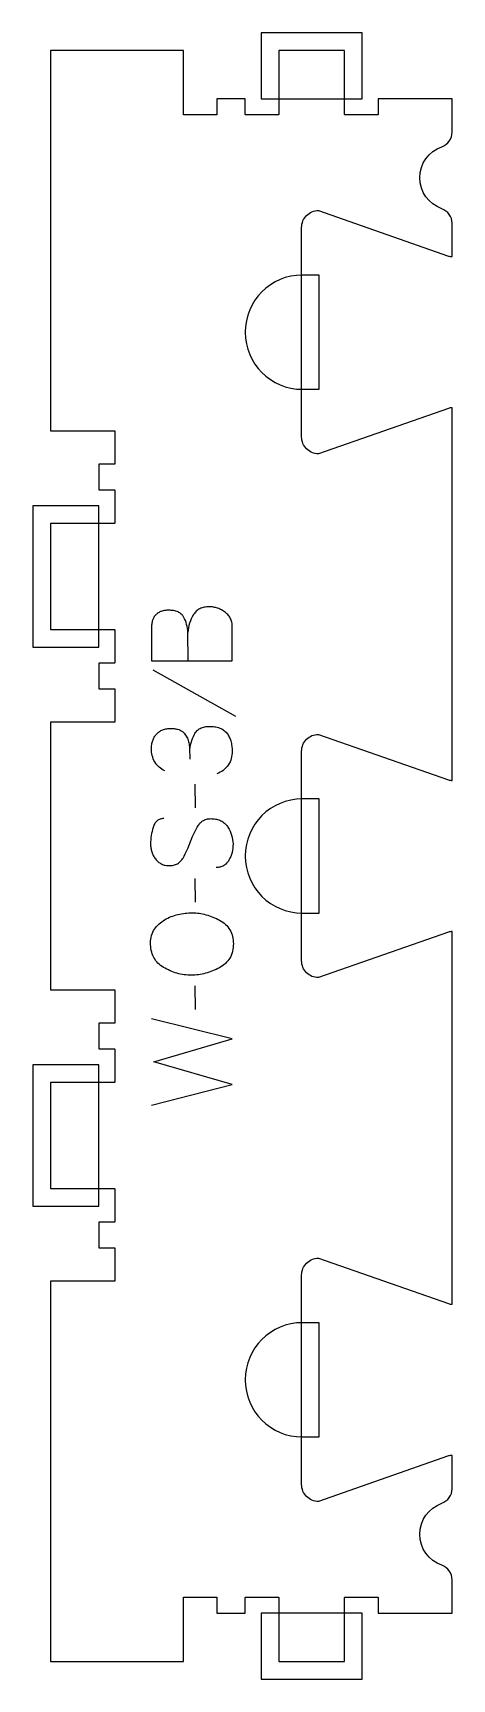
# Model space of a CAD drawing. Extents: x -6 to 150, y -6 to 606.
import ezdxf

# ---------------------------------------------------------------- set-up
doc = ezdxf.new("R2010")
doc.units = 0
for name, color, linetype in [('1_ANYTOOL_1MMDEEP_LABELS_S', 2, 'CONTINUOUS'), ('4_ANYTOOL_CUTTHROUGH_OUTSI', 5, 'CONTINUOUS'), ('5_ANYTOOL_HALF_MILL_9MM_IN', 3, 'CONTINUOUS')]:
    doc.layers.add(name, color=color, linetype=linetype)

msp = doc.modelspace()

# ---------------------------------------------------------------- linework, layer by layer
at = {"layer": '1_ANYTOOL_1MMDEEP_LABELS_S'}
for p, q in [((38.095026, 368.985704), (68.866455, 351.79999)), ((53.737883, 326.471418), (53.823597, 317.685704)), ((53.737883, 291.414275), (53.823597, 282.628561)), ((53.737883, 251.385704), (53.823597, 242.59999))]:
    msp.add_line(p, q, dxfattribs=at)
for points in [[(37.623597, 372.414275), (67.623597, 372.414275), (67.623597, 382.09999), (67.709312, 384.628561, 0.048381), (67.605396, 386.307455, 0.066146), (67.125383, 387.91249, 0.067079), (66.276713, 389.276253, 0.057042), (65.116455, 390.392847, 0.037099), (63.745214, 391.287518, 0.042913), (62.250383, 391.951775, 0.043052), (60.694736, 392.342936, 0.040094), (59.095026, 392.471418, 0.045096), (57.29841, 392.309047, 0.070597), (55.596812, 391.742847, 0.073303), (54.267773, 390.816869, 0.067093), (53.245026, 389.557133, 0.063103), (51.82008, 386.382623, 0.053716), (51.166455, 382.957133)], [(51.295026, 372.414275), (51.166455, 382.957133, 0.046847), (50.690006, 385.905835, 0.060102), (49.602169, 388.678561, 0.086388), (48.732043, 389.785263, 0.076384), (47.550383, 390.558918, 0.070405), (45.862634, 391.056387, 0.036531), (44.095026, 391.185704, 0.031885), (42.659768, 391.094083, 0.051083), (41.263776, 390.767847, 0.053001), (40.177217, 390.25956, 0.064647), (39.241455, 389.514275, 0.064346), (38.51589, 388.540984, 0.050037), (38.028062, 387.42499, 0.048317), (37.711779, 385.980433, 0.029756), (37.623597, 384.49999), (37.623597, 372.414275)], [(42.552169, 331.442847, -0.060092), (40.466035, 332.831064, -0.080583), (38.85574, 334.732133, -0.079919), (37.907975, 337.088198, -0.055798), (37.623597, 339.628561, -0.035013), (37.732685, 341.184461, -0.047512), (38.095026, 342.698204, -0.048382), (38.681066, 343.987629, -0.050886), (39.509312, 345.135704, -0.060051), (40.5561, 346.061608, -0.058597), (41.791455, 346.716061, -0.056917), (43.30237, 347.112191, -0.03878), (44.866455, 347.214275, -0.02544), (46.104172, 347.15126, -0.041152), (47.320026, 346.92499, -0.042175), (48.260297, 346.581176, -0.059142), (49.109312, 346.057133, -0.068767), (50.341806, 344.766436, -0.072211), (51.166455, 343.185704, -0.043093), (51.634047, 341.358592, -0.035742), (51.809312, 339.478561, -0.002283), (51.840704, 337.625097, -0.003092), (51.852169, 335.771418)], [(51.852169, 338.557133, -0.052004), (52.364971, 341.890215, -0.057563), (53.587883, 345.028561, -0.070633), (54.512487, 346.303097, -0.079113), (55.76824, 347.246418, -0.075641), (57.423099, 347.823206, -0.046128), (59.18074, 347.985704, -0.033924), (61.147515, 347.852107, -0.057836), (63.048597, 347.364275, -0.060832), (64.477572, 346.605298, -0.072757), (65.652169, 345.49999, -0.05358), (66.53325, 344.105398, -0.043301), (67.13074, 342.564275, -0.042335), (67.51299, 340.665788, -0.028525), (67.623597, 338.728561, -0.059964), (67.297239, 336.01706, -0.089395), (66.198597, 333.542847, -0.089624), (64.314151, 331.618679, -0.061164), (61.923597, 330.328561)], [(42.209312, 313.657133, 0.071867), (40.872705, 313.464019, 0.100684), (39.691455, 312.83749, 0.047558), (39.215004, 312.362936, 0.038563), (38.826276, 311.812936, 0.037928), (38.478808, 311.115748, 0.026634), (38.223597, 310.378561, 0.028461), (37.537615, 307.355228, 0.041577), (37.28074, 304.271418, 0.036938), (37.39188, 302.769058, 0.041531), (37.736097, 301.303561, 0.041583), (38.313306, 299.926184, 0.038125), (39.102169, 298.657133, 0.057611), (40.094073, 297.58698, 0.065808), (41.314669, 296.792847, 0.06469), (42.774224, 296.315351, 0.046778), (44.309312, 296.171418, 0.052235), (45.859154, 296.333774, 0.075448), (47.309312, 296.878561, 0.076671), (48.482364, 297.794653, 0.061023), (49.366455, 298.99999, 0.021951), (50.8938, 302.028844, 0.018213), (52.173597, 305.171418, -0.02405), (53.47906, 308.272903, -0.02981), (55.109312, 311.214275, -0.068439), (56.075242, 312.355577, -0.079282), (57.327169, 313.164275, -0.076308), (58.905851, 313.589275, -0.047772), (60.552169, 313.614275, -0.046243), (62.233128, 313.321041, -0.06359), (63.803955, 312.671418, -0.064671), (65.088144, 311.698594, -0.057073), (66.102169, 310.442847, -0.067522), (67.465079, 307.474538, -0.070793), (67.966455, 304.24999, -0.064027), (67.603939, 301.110975, -0.070447), (66.423597, 298.185704, -0.054374), (65.573965, 297.027287, -0.074742), (64.462883, 296.128561, -0.075199), (63.156505, 295.605554, -0.057737), (61.752169, 295.442847)]]:
    msp.add_lwpolyline(points, format="xyb", dxfattribs=at)
msp.add_lwpolyline([(37.28074, 267.457133, -0.064784), (37.628662, 270.131088, -0.088904), (38.759312, 272.557133, -0.05419), (40.451442, 274.479697, -0.051179), (42.509312, 276.007133, -0.041653), (44.938084, 277.189332, -0.036749), (47.523597, 277.978561, -0.024892), (50.14286, 278.43634, -0.030823), (52.795026, 278.59999, -0.034269), (55.367523, 278.42347, -0.031918), (57.895026, 277.908918, -0.031725), (60.504423, 277.020731, -0.026303), (62.995026, 275.835704, -0.058719), (65.156773, 274.311923, -0.077745), (66.820026, 272.273204, -0.077243), (67.798864, 269.786216, -0.055252), (68.095026, 267.114275, -0.054051), (67.796447, 264.36035, -0.077615), (66.798597, 261.794633, -0.078558), (65.111524, 259.719559, -0.060481), (62.909312, 258.178561, -0.02629), (60.370092, 256.991901, -0.031299), (57.712883, 256.105347, -0.031469), (55.126067, 255.590308, -0.033416), (52.495026, 255.414275, -0.032847), (49.778077, 255.592953, -0.035049), (47.111097, 256.13749, -0.03503), (44.534058, 257.053463, -0.032231), (42.102169, 258.307133, -0.062518), (40.035074, 259.929021, -0.074052), (38.486097, 262.041061, -0.072322), (37.555206, 264.667914, -0.049083)], format="xyb", close=True, dxfattribs=at)
msp.add_lwpolyline([(37.623597, 207.028561), (67.623597, 214.742847), (38.523597, 223.185704), (67.623597, 231.671418), (37.623597, 239.171418)], dxfattribs=at)
at = {"layer": '4_ANYTOOL_CUTTHROUGH_OUTSI'}
msp.add_lwpolyline([(99.75, 254.5, -0.414214), (93.5, 260.75), (93.5, 338.75, -0.414214), (99.75, 345, -0.084368), (99.832588, 344.985965), (148.116195, 328.086852, 0.061178), (149.5, 327.855437), (149.5, 466.544563, 0.061784), (148.10513, 466.309569), (99.832588, 449.414035, -0.084368), (99.75, 449.4, -0.414214), (93.5, 455.65), (93.5, 533.65, -0.414214), (99.75, 539.9, -0.084368), (99.832588, 539.885965), (148.116195, 522.986852, 0.061178), (149.5, 522.755437), (149.5, 535.154437, 0.317837), (145.666667, 540.575589, -0.707107), (145.666667, 563.674411, 0.317837), (149.5, 569.095563), (149.5, 581.5), (122, 581.5), (122, 575.75, -0.414214), (121.75, 575.5), (109.75, 575.5, -0.414214), (109.5, 575.75), (109.5, 599.5), (85, 599.5), (85, 575.75, -0.414214), (84.75, 575.5), (72.75, 575.5, -0.414214), (72.5, 575.75), (72.5, 581.5), (62, 581.5), (62, 575.75, -0.414214), (61.75, 575.5), (49.75, 575.5, -0.414214), (49.5, 575.75), (49.5, 599.5), (0, 599.5), (0, 458), (23.75, 458, -0.414214), (24, 457.75), (24, 445.75, -0.414214), (23.75, 445.5), (18, 445.5), (18, 436), (23.75, 436, -0.414214), (24, 435.75), (24, 423.75, -0.414214), (23.75, 423.5), (0, 423.5), (0, 384), (23.75, 384, -0.414214), (24, 383.75), (24, 371.75, -0.414214), (23.75, 371.5), (18, 371.5), (18, 362), (23.75, 362, -0.414214), (24, 361.75), (24, 349.75, -0.414214), (23.75, 349.5), (0, 349.5), (0, 250), (23.75, 250, -0.414214), (24, 249.75), (24, 237.75, -0.414214), (23.75, 237.5), (18, 237.5), (18, 228), (23.75, 228, -0.414214), (24, 227.75), (24, 215.75, -0.414214), (23.75, 215.5), (0, 215.5), (0, 176), (23.75, 176, -0.414214), (24, 175.75), (24, 163.75, -0.414214), (23.75, 163.5), (18, 163.5), (18, 154), (23.75, 154, -0.414214), (24, 153.75), (24, 141.75, -0.414214), (23.75, 141.5), (0, 141.5), (0, 0), (49.5, 0), (49.5, 23.75, -0.414214), (49.75, 24), (61.75, 24, -0.414214), (62, 23.75), (62, 18), (72.5, 18), (72.5, 23.75, -0.414214), (72.75, 24), (84.75, 24, -0.414214), (85, 23.75), (85, 0), (109.5, 0), (109.5, 23.75, -0.414214), (109.75, 24), (121.75, 24, -0.414214), (122, 23.75), (122, 18), (149.5, 18), (149.5, 30.404437, 0.317837), (145.666667, 35.825589, -0.707107), (145.666667, 58.924411, 0.317837), (149.5, 64.345563), (149.5, 76.744563, 0.061784), (148.10513, 76.509569), (99.832588, 59.614035, -0.084368), (99.75, 59.6, -0.414214), (93.5, 65.85), (93.5, 143.85, -0.414214), (99.75, 150.1, -0.084368), (99.832588, 150.085965), (148.116195, 133.186852, 0.061178), (149.5, 132.955437), (149.5, 271.644563, 0.061784), (148.10513, 271.409569), (99.832588, 254.514035, -0.084368)], format="xyb", close=True, dxfattribs=at)
at = {"layer": '5_ANYTOOL_HALF_MILL_9MM_IN'}
for points in [[(84.5, 581.5), (110, 581.5), (116, 581.5), (116, 599.74), (116, 606), (78.5, 606), (78.5, 599.74), (78.5, 581.5)], [(18, 383.5), (18, 424), (18, 430), (-6.5, 430), (-6.5, 423.74), (-6.5, 383.76), (-6.5, 377.5), (18, 377.5)], [(18, 175.5), (18, 216), (18, 222), (-0.24, 222), (-6.5, 222), (-6.5, 169.5), (-0.24, 169.5), (18, 169.5)], [(110, 18), (84.5, 18), (78.5, 18), (78.5, -6.5), (84.76, -6.5), (109.74, -6.5), (116, -6.5), (116, 18)]]:
    msp.add_lwpolyline(points, close=True, dxfattribs=at)
for points in [[(94, 515.9), (93.75, 515.9, 1), (93.75, 473.4), (100, 473.4), (100, 515.9)], [(94, 321), (93.75, 321, 1), (93.75, 278.5), (100, 278.5), (100, 321)], [(94, 126.1), (93.75, 126.1, 1), (93.75, 83.6), (100, 83.6), (100, 126.1)]]:
    msp.add_lwpolyline(points, format="xyb", close=True, dxfattribs=at)

doc.saveas('drawing.dxf')
